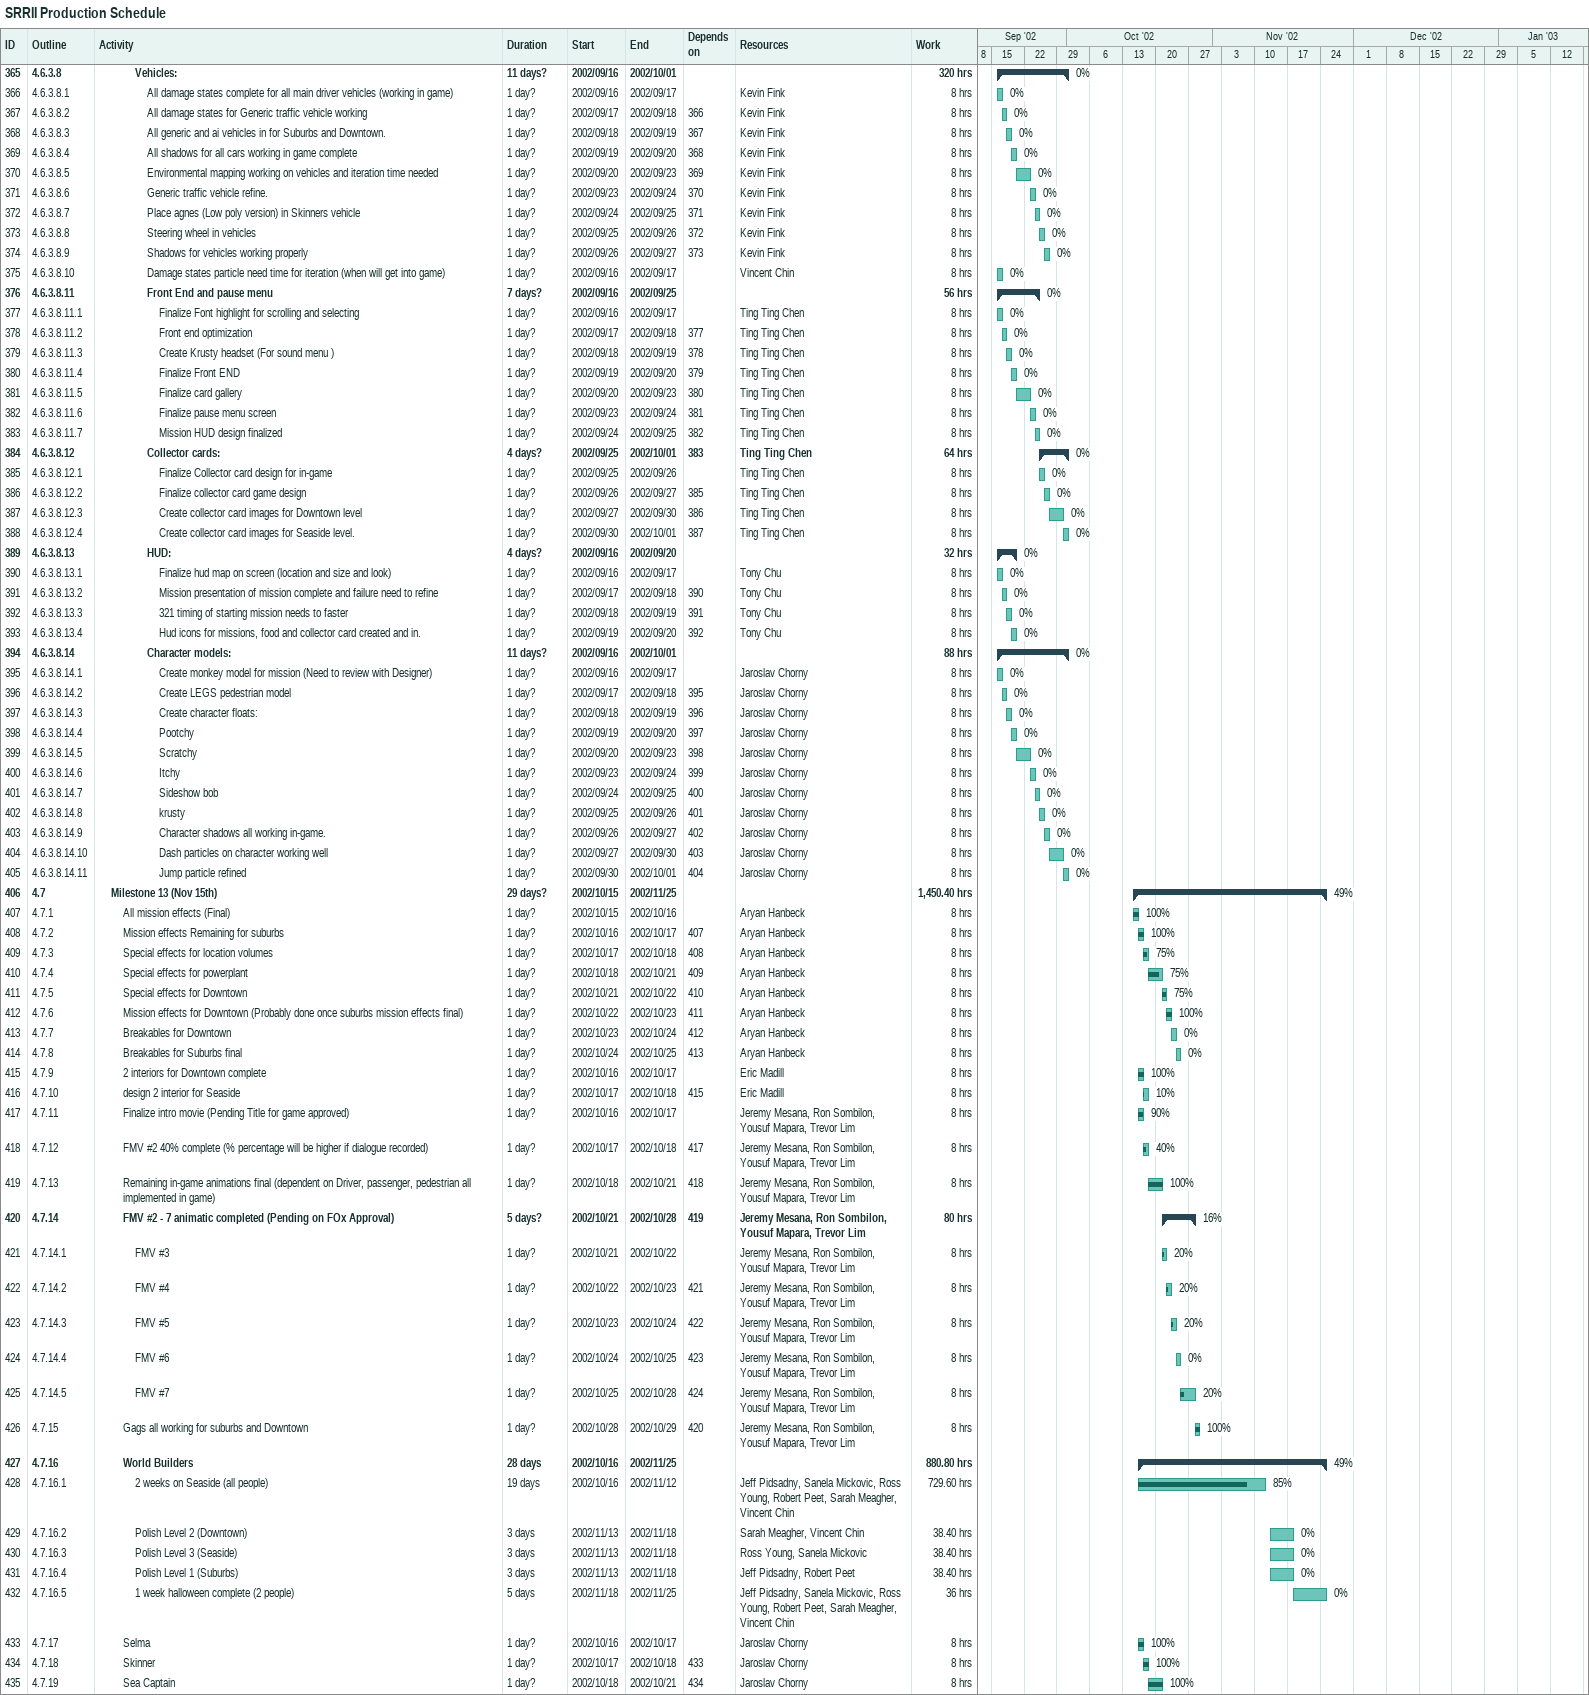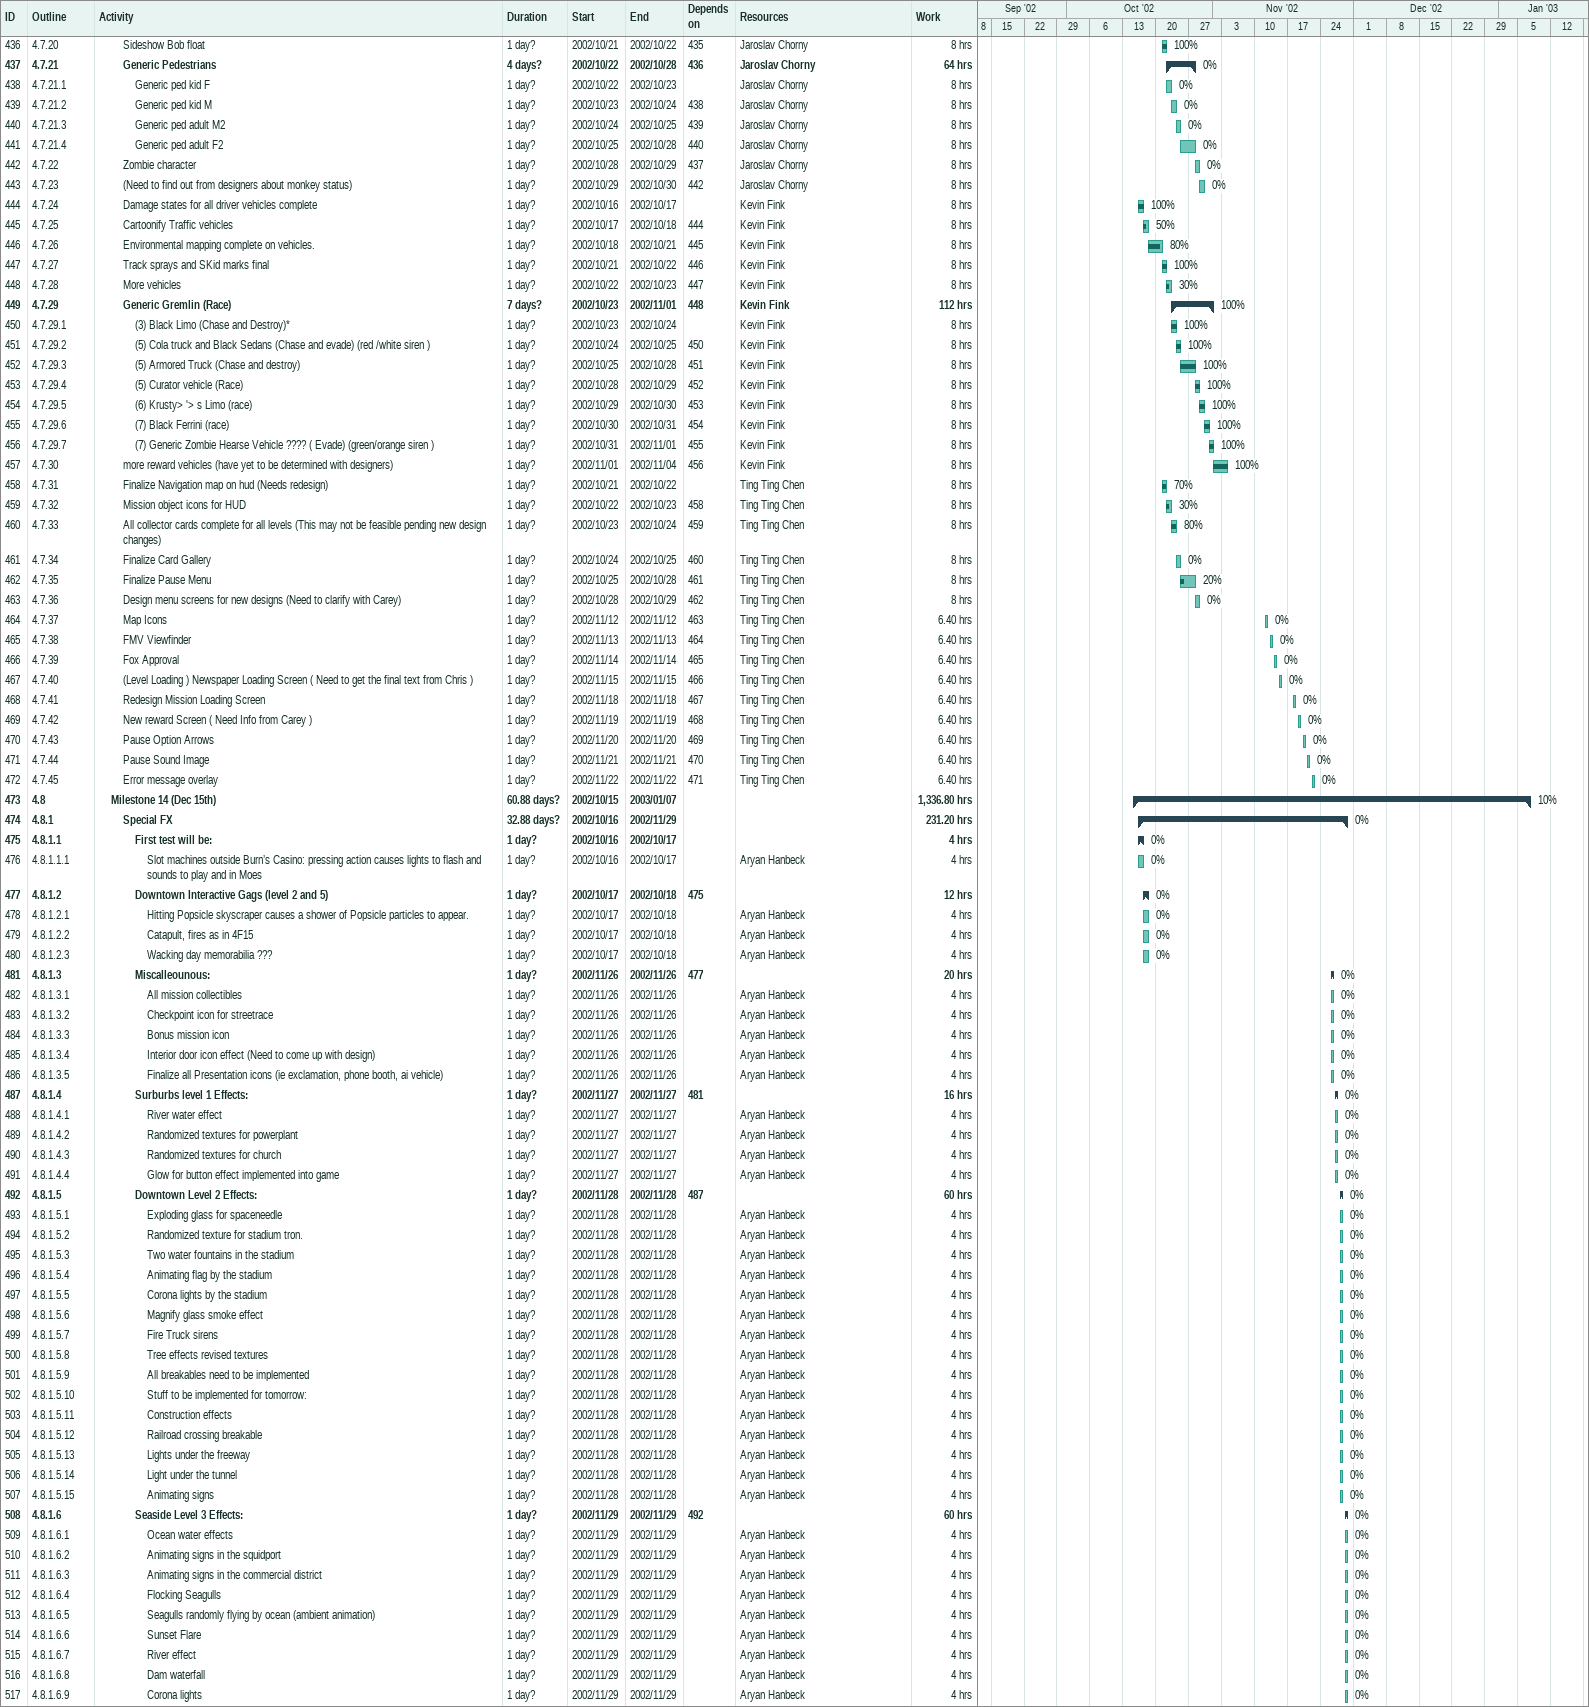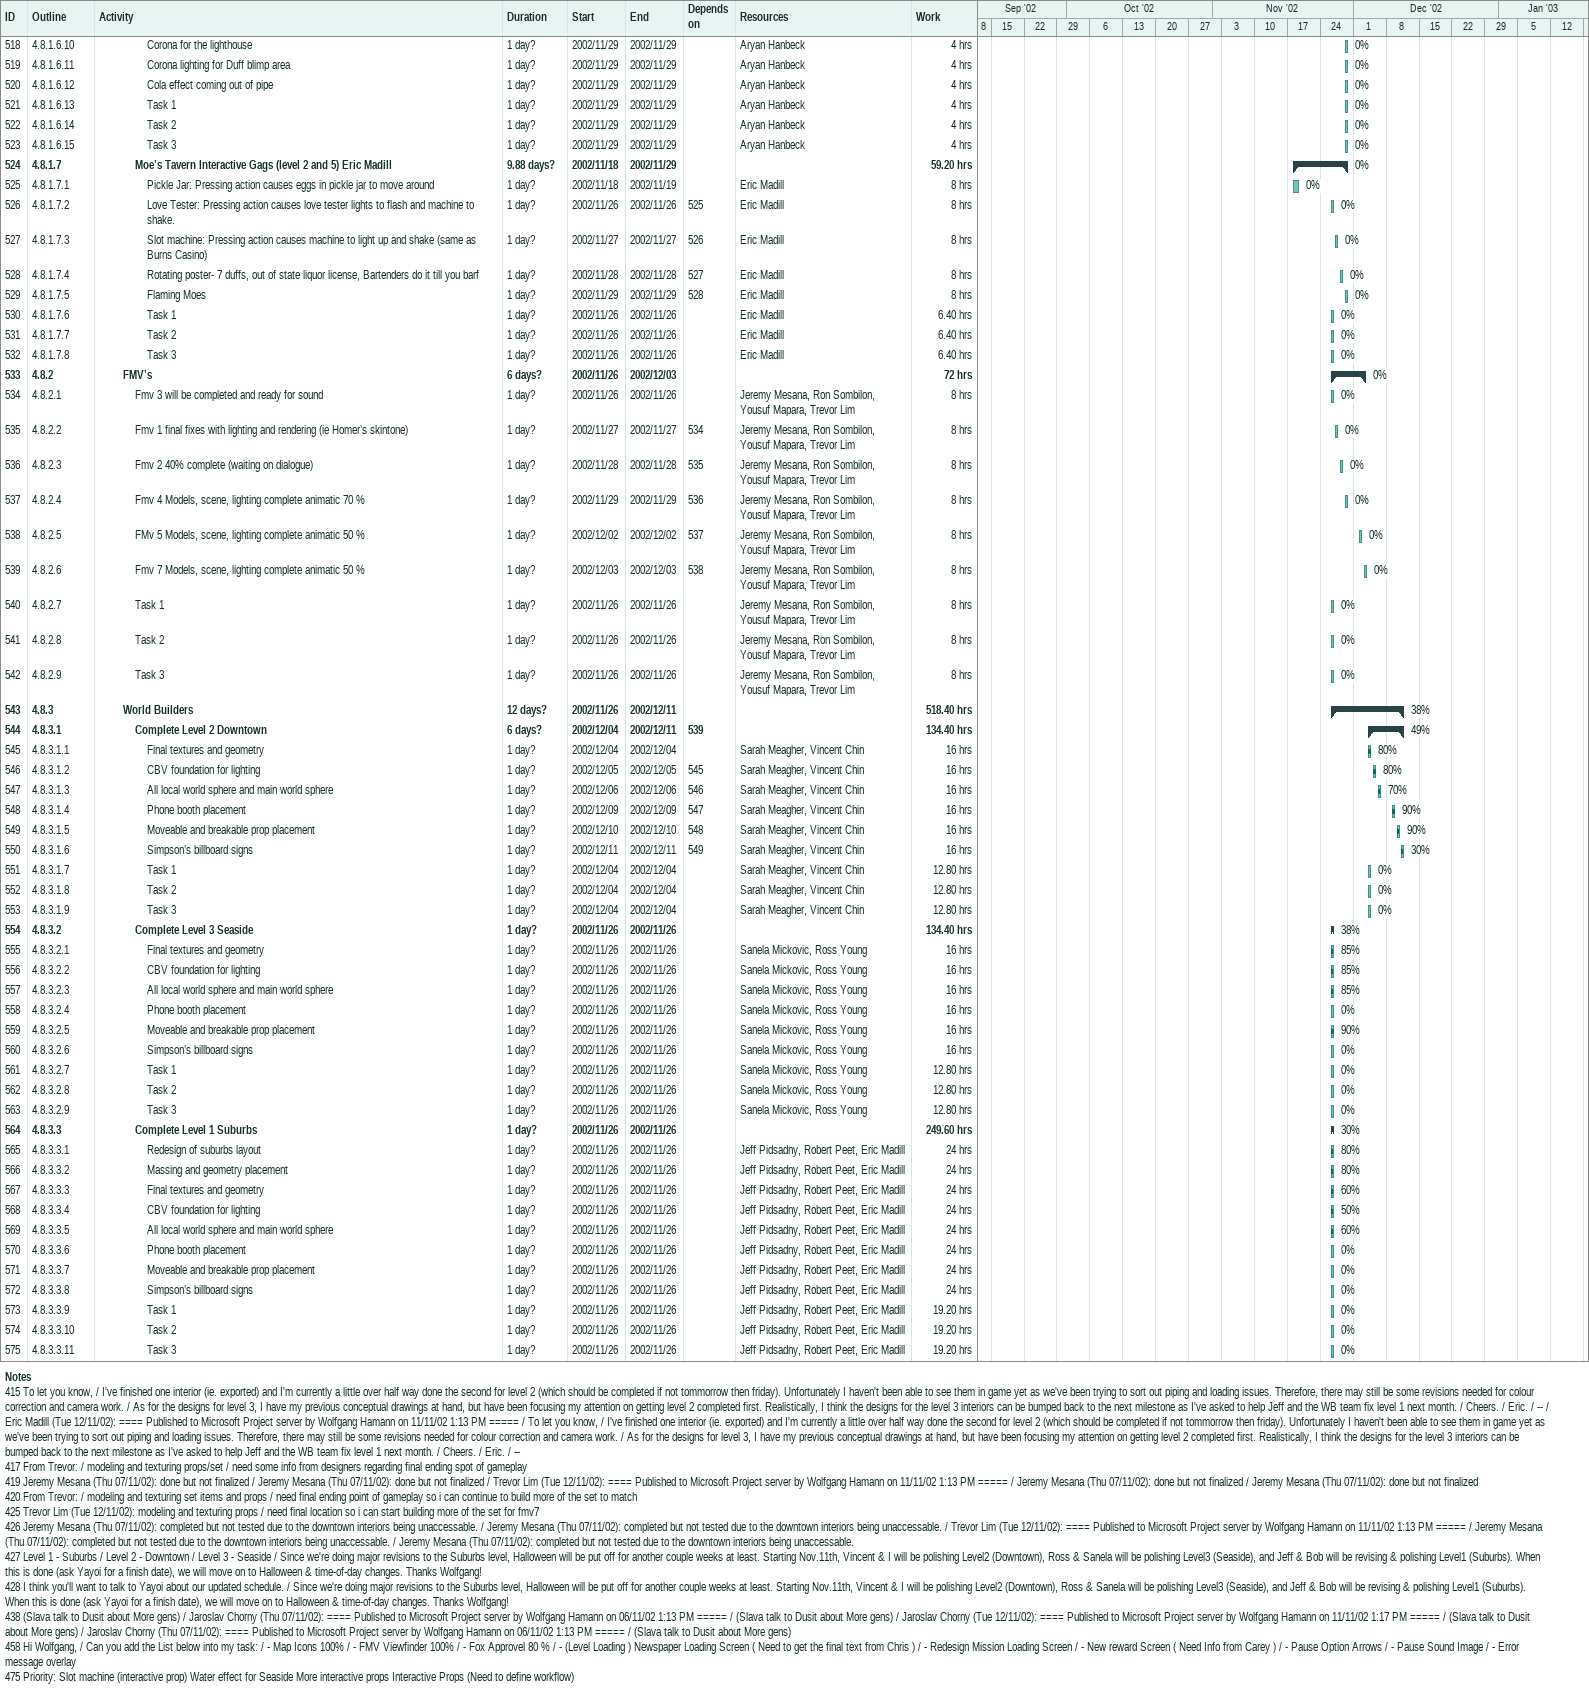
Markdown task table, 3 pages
SRRII Production Schedule

| ID | WBS | Task | Duration | Start | Finish | Predecessors | Resources | % complete | Work (h) |
|---|---|---|---|---|---|---|---|---|---|
| 365 | 4.6.3.8 | **Vehicles:** | 11d? | 2002-09-16 | 2002-10-01 |  |  | 0 | 320 |
| 366 | 4.6.3.8.1 | All damage states complete for all main driver vehicles (working in game) | 1d? | 2002-09-16 | 2002-09-17 |  | Kevin Fink | 0 | 8 |
| 367 | 4.6.3.8.2 | All damage states for Generic traffic vehicle working | 1d? | 2002-09-17 | 2002-09-18 | 366 | Kevin Fink | 0 | 8 |
| 368 | 4.6.3.8.3 | All generic and ai vehicles in for Suburbs and Downtown. | 1d? | 2002-09-18 | 2002-09-19 | 367 | Kevin Fink | 0 | 8 |
| 369 | 4.6.3.8.4 | All shadows for all cars working in game complete | 1d? | 2002-09-19 | 2002-09-20 | 368 | Kevin Fink | 0 | 8 |
| 370 | 4.6.3.8.5 | Environmental mapping working on vehicles and iteration time needed | 1d? | 2002-09-20 | 2002-09-23 | 369 | Kevin Fink | 0 | 8 |
| 371 | 4.6.3.8.6 | Generic traffic vehicle refine. | 1d? | 2002-09-23 | 2002-09-24 | 370 | Kevin Fink | 0 | 8 |
| 372 | 4.6.3.8.7 | Place agnes (Low poly version) in Skinners vehicle | 1d? | 2002-09-24 | 2002-09-25 | 371 | Kevin Fink | 0 | 8 |
| 373 | 4.6.3.8.8 | Steering wheel in vehicles | 1d? | 2002-09-25 | 2002-09-26 | 372 | Kevin Fink | 0 | 8 |
| 374 | 4.6.3.8.9 | Shadows for vehicles working properly | 1d? | 2002-09-26 | 2002-09-27 | 373 | Kevin Fink | 0 | 8 |
| 375 | 4.6.3.8.10 | Damage states particle need time for iteration (when will get into game) | 1d? | 2002-09-16 | 2002-09-17 |  | Vincent Chin | 0 | 8 |
| 376 | 4.6.3.8.11 | **Front End and pause menu** | 7d? | 2002-09-16 | 2002-09-25 |  |  | 0 | 56 |
| 377 | 4.6.3.8.11.1 | Finalize Font highlight for scrolling and selecting | 1d? | 2002-09-16 | 2002-09-17 |  | Ting Ting Chen | 0 | 8 |
| 378 | 4.6.3.8.11.2 | Front end optimization | 1d? | 2002-09-17 | 2002-09-18 | 377 | Ting Ting Chen | 0 | 8 |
| 379 | 4.6.3.8.11.3 | Create Krusty headset (For sound menu ) | 1d? | 2002-09-18 | 2002-09-19 | 378 | Ting Ting Chen | 0 | 8 |
| 380 | 4.6.3.8.11.4 | Finalize Front END | 1d? | 2002-09-19 | 2002-09-20 | 379 | Ting Ting Chen | 0 | 8 |
| 381 | 4.6.3.8.11.5 | Finalize card gallery | 1d? | 2002-09-20 | 2002-09-23 | 380 | Ting Ting Chen | 0 | 8 |
| 382 | 4.6.3.8.11.6 | Finalize pause menu screen | 1d? | 2002-09-23 | 2002-09-24 | 381 | Ting Ting Chen | 0 | 8 |
| 383 | 4.6.3.8.11.7 | Mission HUD design finalized | 1d? | 2002-09-24 | 2002-09-25 | 382 | Ting Ting Chen | 0 | 8 |
| 384 | 4.6.3.8.12 | **Collector cards:** | 4d? | 2002-09-25 | 2002-10-01 | 383 | Ting Ting Chen | 0 | 64 |
| 385 | 4.6.3.8.12.1 | Finalize Collector card design for in-game | 1d? | 2002-09-25 | 2002-09-26 |  | Ting Ting Chen | 0 | 8 |
| 386 | 4.6.3.8.12.2 | Finalize collector card game design | 1d? | 2002-09-26 | 2002-09-27 | 385 | Ting Ting Chen | 0 | 8 |
| 387 | 4.6.3.8.12.3 | Create collector card images for Downtown level | 1d? | 2002-09-27 | 2002-09-30 | 386 | Ting Ting Chen | 0 | 8 |
| 388 | 4.6.3.8.12.4 | Create collector card images for Seaside level. | 1d? | 2002-09-30 | 2002-10-01 | 387 | Ting Ting Chen | 0 | 8 |
| 389 | 4.6.3.8.13 | **HUD:** | 4d? | 2002-09-16 | 2002-09-20 |  |  | 0 | 32 |
| 390 | 4.6.3.8.13.1 | Finalize hud map on screen (location and size and look) | 1d? | 2002-09-16 | 2002-09-17 |  | Tony Chu | 0 | 8 |
| 391 | 4.6.3.8.13.2 | Mission presentation of mission complete and failure need to refine | 1d? | 2002-09-17 | 2002-09-18 | 390 | Tony Chu | 0 | 8 |
| 392 | 4.6.3.8.13.3 | 321 timing of starting mission needs to faster | 1d? | 2002-09-18 | 2002-09-19 | 391 | Tony Chu | 0 | 8 |
| 393 | 4.6.3.8.13.4 | Hud icons for missions, food and collector card created and in. | 1d? | 2002-09-19 | 2002-09-20 | 392 | Tony Chu | 0 | 8 |
| 394 | 4.6.3.8.14 | **Character models:** | 11d? | 2002-09-16 | 2002-10-01 |  |  | 0 | 88 |
| 395 | 4.6.3.8.14.1 | Create monkey model for mission (Need to review with Designer) | 1d? | 2002-09-16 | 2002-09-17 |  | Jaroslav Chorny | 0 | 8 |
| 396 | 4.6.3.8.14.2 | Create LEGS pedestrian model | 1d? | 2002-09-17 | 2002-09-18 | 395 | Jaroslav Chorny | 0 | 8 |
| 397 | 4.6.3.8.14.3 | Create character floats: | 1d? | 2002-09-18 | 2002-09-19 | 396 | Jaroslav Chorny | 0 | 8 |
| 398 | 4.6.3.8.14.4 | Pootchy | 1d? | 2002-09-19 | 2002-09-20 | 397 | Jaroslav Chorny | 0 | 8 |
| 399 | 4.6.3.8.14.5 | Scratchy | 1d? | 2002-09-20 | 2002-09-23 | 398 | Jaroslav Chorny | 0 | 8 |
| 400 | 4.6.3.8.14.6 | Itchy | 1d? | 2002-09-23 | 2002-09-24 | 399 | Jaroslav Chorny | 0 | 8 |
| 401 | 4.6.3.8.14.7 | Sideshow bob | 1d? | 2002-09-24 | 2002-09-25 | 400 | Jaroslav Chorny | 0 | 8 |
| 402 | 4.6.3.8.14.8 | krusty | 1d? | 2002-09-25 | 2002-09-26 | 401 | Jaroslav Chorny | 0 | 8 |
| 403 | 4.6.3.8.14.9 | Character shadows all working in-game. | 1d? | 2002-09-26 | 2002-09-27 | 402 | Jaroslav Chorny | 0 | 8 |
| 404 | 4.6.3.8.14.10 | Dash particles on character working well | 1d? | 2002-09-27 | 2002-09-30 | 403 | Jaroslav Chorny | 0 | 8 |
| 405 | 4.6.3.8.14.11 | Jump particle refined | 1d? | 2002-09-30 | 2002-10-01 | 404 | Jaroslav Chorny | 0 | 8 |
| 406 | 4.7 | **Milestone 13 (Nov 15th)** | 29d? | 2002-10-15 | 2002-11-25 |  |  | 49 | 1450.40 |
| 407 | 4.7.1 | All mission effects (Final) | 1d? | 2002-10-15 | 2002-10-16 |  | Aryan Hanbeck | 100 | 8 |
| 408 | 4.7.2 | Mission effects Remaining for suburbs | 1d? | 2002-10-16 | 2002-10-17 | 407 | Aryan Hanbeck | 100 | 8 |
| 409 | 4.7.3 | Special effects for location volumes | 1d? | 2002-10-17 | 2002-10-18 | 408 | Aryan Hanbeck | 75 | 8 |
| 410 | 4.7.4 | Special effects for powerplant | 1d? | 2002-10-18 | 2002-10-21 | 409 | Aryan Hanbeck | 75 | 8 |
| 411 | 4.7.5 | Special effects for Downtown | 1d? | 2002-10-21 | 2002-10-22 | 410 | Aryan Hanbeck | 75 | 8 |
| 412 | 4.7.6 | Mission effects for Downtown (Probably done once suburbs mission effects final) | 1d? | 2002-10-22 | 2002-10-23 | 411 | Aryan Hanbeck | 100 | 8 |
| 413 | 4.7.7 | Breakables for Downtown | 1d? | 2002-10-23 | 2002-10-24 | 412 | Aryan Hanbeck | 0 | 8 |
| 414 | 4.7.8 | Breakables for Suburbs final | 1d? | 2002-10-24 | 2002-10-25 | 413 | Aryan Hanbeck | 0 | 8 |
| 415 | 4.7.9 | 2 interiors for Downtown complete | 1d? | 2002-10-16 | 2002-10-17 |  | Eric Madill | 100 | 8 |
| 416 | 4.7.10 | design 2 interior for Seaside | 1d? | 2002-10-17 | 2002-10-18 | 415 | Eric Madill | 10 | 8 |
| 417 | 4.7.11 | Finalize intro movie (Pending Title for game approved) | 1d? | 2002-10-16 | 2002-10-17 |  | Jeremy Mesana, Ron Sombilon, Yousuf Mapara, Trevor Lim | 90 | 8 |
| 418 | 4.7.12 | FMV #2 40% complete (% percentage will be higher if dialogue recorded) | 1d? | 2002-10-17 | 2002-10-18 | 417 | Jeremy Mesana, Ron Sombilon, Yousuf Mapara, Trevor Lim | 40 | 8 |
| 419 | 4.7.13 | Remaining in-game animations final (dependent on Driver, passenger, pedestrian all implemented in game) | 1d? | 2002-10-18 | 2002-10-21 | 418 | Jeremy Mesana, Ron Sombilon, Yousuf Mapara, Trevor Lim | 100 | 8 |
| 420 | 4.7.14 | **FMV #2 - 7 animatic completed (Pending on FOx Approval)** | 5d? | 2002-10-21 | 2002-10-28 | 419 | Jeremy Mesana, Ron Sombilon, Yousuf Mapara, Trevor Lim | 16 | 80 |
| 421 | 4.7.14.1 | FMV #3 | 1d? | 2002-10-21 | 2002-10-22 |  | Jeremy Mesana, Ron Sombilon, Yousuf Mapara, Trevor Lim | 20 | 8 |
| 422 | 4.7.14.2 | FMV #4 | 1d? | 2002-10-22 | 2002-10-23 | 421 | Jeremy Mesana, Ron Sombilon, Yousuf Mapara, Trevor Lim | 20 | 8 |
| 423 | 4.7.14.3 | FMV #5 | 1d? | 2002-10-23 | 2002-10-24 | 422 | Jeremy Mesana, Ron Sombilon, Yousuf Mapara, Trevor Lim | 20 | 8 |
| 424 | 4.7.14.4 | FMV #6 | 1d? | 2002-10-24 | 2002-10-25 | 423 | Jeremy Mesana, Ron Sombilon, Yousuf Mapara, Trevor Lim | 0 | 8 |
| 425 | 4.7.14.5 | FMV #7 | 1d? | 2002-10-25 | 2002-10-28 | 424 | Jeremy Mesana, Ron Sombilon, Yousuf Mapara, Trevor Lim | 20 | 8 |
| 426 | 4.7.15 | Gags all working for suburbs and Downtown | 1d? | 2002-10-28 | 2002-10-29 | 420 | Jeremy Mesana, Ron Sombilon, Yousuf Mapara, Trevor Lim | 100 | 8 |
| 427 | 4.7.16 | **World Builders** | 28d | 2002-10-16 | 2002-11-25 |  |  | 49 | 880.80 |
| 428 | 4.7.16.1 | 2 weeks on Seaside (all people) | 19d | 2002-10-16 | 2002-11-12 |  | Jeff Pidsadny, Sanela Mickovic, Ross Young, Robert Peet, Sarah Meagher, Vincent Chin | 85 | 729.60 |
| 429 | 4.7.16.2 | Polish Level 2 (Downtown) | 3d | 2002-11-13 | 2002-11-18 |  | Sarah Meagher, Vincent Chin | 0 | 38.40 |
| 430 | 4.7.16.3 | Polish Level 3 (Seaside) | 3d | 2002-11-13 | 2002-11-18 |  | Ross Young, Sanela Mickovic | 0 | 38.40 |
| 431 | 4.7.16.4 | Polish Level 1 (Suburbs) | 3d | 2002-11-13 | 2002-11-18 |  | Jeff Pidsadny, Robert Peet | 0 | 38.40 |
| 432 | 4.7.16.5 | 1 week halloween complete (2 people) | 5d | 2002-11-18 | 2002-11-25 |  | Jeff Pidsadny, Sanela Mickovic, Ross Young, Robert Peet, Sarah Meagher, Vincent Chin | 0 | 36 |
| 433 | 4.7.17 | Selma | 1d? | 2002-10-16 | 2002-10-17 |  | Jaroslav Chorny | 100 | 8 |
| 434 | 4.7.18 | Skinner | 1d? | 2002-10-17 | 2002-10-18 | 433 | Jaroslav Chorny | 100 | 8 |
| 435 | 4.7.19 | Sea Captain | 1d? | 2002-10-18 | 2002-10-21 | 434 | Jaroslav Chorny | 100 | 8 |
| 436 | 4.7.20 | Sideshow Bob float | 1d? | 2002-10-21 | 2002-10-22 | 435 | Jaroslav Chorny | 100 | 8 |
| 437 | 4.7.21 | **Generic Pedestrians** | 4d? | 2002-10-22 | 2002-10-28 | 436 | Jaroslav Chorny | 0 | 64 |
| 438 | 4.7.21.1 | Generic ped kid F | 1d? | 2002-10-22 | 2002-10-23 |  | Jaroslav Chorny | 0 | 8 |
| 439 | 4.7.21.2 | Generic ped kid M | 1d? | 2002-10-23 | 2002-10-24 | 438 | Jaroslav Chorny | 0 | 8 |
| 440 | 4.7.21.3 | Generic ped adult M2 | 1d? | 2002-10-24 | 2002-10-25 | 439 | Jaroslav Chorny | 0 | 8 |
| 441 | 4.7.21.4 | Generic ped adult F2 | 1d? | 2002-10-25 | 2002-10-28 | 440 | Jaroslav Chorny | 0 | 8 |
| 442 | 4.7.22 | Zombie character | 1d? | 2002-10-28 | 2002-10-29 | 437 | Jaroslav Chorny | 0 | 8 |
| 443 | 4.7.23 | (Need to find out from designers about monkey status) | 1d? | 2002-10-29 | 2002-10-30 | 442 | Jaroslav Chorny | 0 | 8 |
| 444 | 4.7.24 | Damage states for all driver vehicles complete | 1d? | 2002-10-16 | 2002-10-17 |  | Kevin Fink | 100 | 8 |
| 445 | 4.7.25 | Cartoonify Traffic vehicles | 1d? | 2002-10-17 | 2002-10-18 | 444 | Kevin Fink | 50 | 8 |
| 446 | 4.7.26 | Environmental mapping complete on vehicles. | 1d? | 2002-10-18 | 2002-10-21 | 445 | Kevin Fink | 80 | 8 |
| 447 | 4.7.27 | Track sprays and SKid marks final | 1d? | 2002-10-21 | 2002-10-22 | 446 | Kevin Fink | 100 | 8 |
| 448 | 4.7.28 | More vehicles | 1d? | 2002-10-22 | 2002-10-23 | 447 | Kevin Fink | 30 | 8 |
| 449 | 4.7.29 | **Generic Gremlin (Race)** | 7d? | 2002-10-23 | 2002-11-01 | 448 | Kevin Fink | 100 | 112 |
| 450 | 4.7.29.1 | (3) Black Limo (Chase and Destroy)* | 1d? | 2002-10-23 | 2002-10-24 |  | Kevin Fink | 100 | 8 |
| 451 | 4.7.29.2 | (5) Cola truck and Black Sedans (Chase and evade) (red /white siren ) | 1d? | 2002-10-24 | 2002-10-25 | 450 | Kevin Fink | 100 | 8 |
| 452 | 4.7.29.3 | (5) Armored Truck (Chase and destroy) | 1d? | 2002-10-25 | 2002-10-28 | 451 | Kevin Fink | 100 | 8 |
| 453 | 4.7.29.4 | (5) Curator vehicle (Race) | 1d? | 2002-10-28 | 2002-10-29 | 452 | Kevin Fink | 100 | 8 |
| 454 | 4.7.29.5 | (6) Krusty> '> s Limo (race) | 1d? | 2002-10-29 | 2002-10-30 | 453 | Kevin Fink | 100 | 8 |
| 455 | 4.7.29.6 | (7) Black Ferrini (race) | 1d? | 2002-10-30 | 2002-10-31 | 454 | Kevin Fink | 100 | 8 |
| 456 | 4.7.29.7 | (7) Generic Zombie Hearse Vehicle ???? ( Evade) (green/orange siren ) | 1d? | 2002-10-31 | 2002-11-01 | 455 | Kevin Fink | 100 | 8 |
| 457 | 4.7.30 | more reward vehicles (have yet to be determined with designers) | 1d? | 2002-11-01 | 2002-11-04 | 456 | Kevin Fink | 100 | 8 |
| 458 | 4.7.31 | Finalize Navigation map on hud (Needs redesign) | 1d? | 2002-10-21 | 2002-10-22 |  | Ting Ting Chen | 70 | 8 |
| 459 | 4.7.32 | Mission object icons for HUD | 1d? | 2002-10-22 | 2002-10-23 | 458 | Ting Ting Chen | 30 | 8 |
| 460 | 4.7.33 | All collector cards complete for all levels (This may not be feasible pending new design changes) | 1d? | 2002-10-23 | 2002-10-24 | 459 | Ting Ting Chen | 80 | 8 |
| 461 | 4.7.34 | Finalize Card Gallery | 1d? | 2002-10-24 | 2002-10-25 | 460 | Ting Ting Chen | 0 | 8 |
| 462 | 4.7.35 | Finalize Pause Menu | 1d? | 2002-10-25 | 2002-10-28 | 461 | Ting Ting Chen | 20 | 8 |
| 463 | 4.7.36 | Design menu screens for new designs (Need to clarify with Carey) | 1d? | 2002-10-28 | 2002-10-29 | 462 | Ting Ting Chen | 0 | 8 |
| 464 | 4.7.37 | Map Icons | 1d? | 2002-11-12 | 2002-11-12 | 463 | Ting Ting Chen | 0 | 6.40 |
| 465 | 4.7.38 | FMV Viewfinder | 1d? | 2002-11-13 | 2002-11-13 | 464 | Ting Ting Chen | 0 | 6.40 |
| 466 | 4.7.39 | Fox Approval | 1d? | 2002-11-14 | 2002-11-14 | 465 | Ting Ting Chen | 0 | 6.40 |
| 467 | 4.7.40 | (Level Loading ) Newspaper Loading Screen ( Need to get the final text from Chris ) | 1d? | 2002-11-15 | 2002-11-15 | 466 | Ting Ting Chen | 0 | 6.40 |
| 468 | 4.7.41 | Redesign Mission Loading Screen | 1d? | 2002-11-18 | 2002-11-18 | 467 | Ting Ting Chen | 0 | 6.40 |
| 469 | 4.7.42 | New reward Screen ( Need Info from Carey ) | 1d? | 2002-11-19 | 2002-11-19 | 468 | Ting Ting Chen | 0 | 6.40 |
| 470 | 4.7.43 | Pause Option Arrows | 1d? | 2002-11-20 | 2002-11-20 | 469 | Ting Ting Chen | 0 | 6.40 |
| 471 | 4.7.44 | Pause Sound Image | 1d? | 2002-11-21 | 2002-11-21 | 470 | Ting Ting Chen | 0 | 6.40 |
| 472 | 4.7.45 | Error message overlay | 1d? | 2002-11-22 | 2002-11-22 | 471 | Ting Ting Chen | 0 | 6.40 |
| 473 | 4.8 | **Milestone 14 (Dec 15th)** | 60.88d? | 2002-10-15 | 2003-01-07 |  |  | 10 | 1336.80 |
| 474 | 4.8.1 | **Special FX** | 32.88d? | 2002-10-16 | 2002-11-29 |  |  | 0 | 231.20 |
| 475 | 4.8.1.1 | **First test will be:** | 1d? | 2002-10-16 | 2002-10-17 |  |  | 0 | 4 |
| 476 | 4.8.1.1.1 | Slot machines outside Burn’s Casino: pressing action causes lights to flash and sounds to play and in Moes | 1d? | 2002-10-16 | 2002-10-17 |  | Aryan Hanbeck | 0 | 4 |
| 477 | 4.8.1.2 | **Downtown Interactive Gags (level 2 and 5)** | 1d? | 2002-10-17 | 2002-10-18 | 475 |  | 0 | 12 |
| 478 | 4.8.1.2.1 | Hitting Popsicle skyscraper causes a shower of Popsicle particles to appear. | 1d? | 2002-10-17 | 2002-10-18 |  | Aryan Hanbeck | 0 | 4 |
| 479 | 4.8.1.2.2 | Catapult, fires as in 4F15 | 1d? | 2002-10-17 | 2002-10-18 |  | Aryan Hanbeck | 0 | 4 |
| 480 | 4.8.1.2.3 | Wacking day memorabilia ??? | 1d? | 2002-10-17 | 2002-10-18 |  | Aryan Hanbeck | 0 | 4 |
| 481 | 4.8.1.3 | **Miscalleounous:** | 1d? | 2002-11-26 | 2002-11-26 | 477 |  | 0 | 20 |
| 482 | 4.8.1.3.1 | All mission collectibles | 1d? | 2002-11-26 | 2002-11-26 |  | Aryan Hanbeck | 0 | 4 |
| 483 | 4.8.1.3.2 | Checkpoint icon for streetrace | 1d? | 2002-11-26 | 2002-11-26 |  | Aryan Hanbeck | 0 | 4 |
| 484 | 4.8.1.3.3 | Bonus mission icon | 1d? | 2002-11-26 | 2002-11-26 |  | Aryan Hanbeck | 0 | 4 |
| 485 | 4.8.1.3.4 | Interior door icon effect (Need to come up with design) | 1d? | 2002-11-26 | 2002-11-26 |  | Aryan Hanbeck | 0 | 4 |
| 486 | 4.8.1.3.5 | Finalize all Presentation icons (ie exclamation, phone booth, ai vehicle) | 1d? | 2002-11-26 | 2002-11-26 |  | Aryan Hanbeck | 0 | 4 |
| 487 | 4.8.1.4 | **Surburbs level 1 Effects:** | 1d? | 2002-11-27 | 2002-11-27 | 481 |  | 0 | 16 |
| 488 | 4.8.1.4.1 | River water effect | 1d? | 2002-11-27 | 2002-11-27 |  | Aryan Hanbeck | 0 | 4 |
| 489 | 4.8.1.4.2 | Randomized textures for powerplant | 1d? | 2002-11-27 | 2002-11-27 |  | Aryan Hanbeck | 0 | 4 |
| 490 | 4.8.1.4.3 | Randomized textures for church | 1d? | 2002-11-27 | 2002-11-27 |  | Aryan Hanbeck | 0 | 4 |
| 491 | 4.8.1.4.4 | Glow for button effect implemented into game | 1d? | 2002-11-27 | 2002-11-27 |  | Aryan Hanbeck | 0 | 4 |
| 492 | 4.8.1.5 | **Downtown Level 2 Effects:** | 1d? | 2002-11-28 | 2002-11-28 | 487 |  | 0 | 60 |
| 493 | 4.8.1.5.1 | Exploding glass for spaceneedle | 1d? | 2002-11-28 | 2002-11-28 |  | Aryan Hanbeck | 0 | 4 |
| 494 | 4.8.1.5.2 | Randomized texture for stadium tron. | 1d? | 2002-11-28 | 2002-11-28 |  | Aryan Hanbeck | 0 | 4 |
| 495 | 4.8.1.5.3 | Two water fountains in the stadium | 1d? | 2002-11-28 | 2002-11-28 |  | Aryan Hanbeck | 0 | 4 |
| 496 | 4.8.1.5.4 | Animating flag by the stadium | 1d? | 2002-11-28 | 2002-11-28 |  | Aryan Hanbeck | 0 | 4 |
| 497 | 4.8.1.5.5 | Corona lights by the stadium | 1d? | 2002-11-28 | 2002-11-28 |  | Aryan Hanbeck | 0 | 4 |
| 498 | 4.8.1.5.6 | Magnify glass smoke effect | 1d? | 2002-11-28 | 2002-11-28 |  | Aryan Hanbeck | 0 | 4 |
| 499 | 4.8.1.5.7 | Fire Truck sirens | 1d? | 2002-11-28 | 2002-11-28 |  | Aryan Hanbeck | 0 | 4 |
| 500 | 4.8.1.5.8 | Tree effects revised textures | 1d? | 2002-11-28 | 2002-11-28 |  | Aryan Hanbeck | 0 | 4 |
| 501 | 4.8.1.5.9 | All breakables need to be implemented | 1d? | 2002-11-28 | 2002-11-28 |  | Aryan Hanbeck | 0 | 4 |
| 502 | 4.8.1.5.10 | Stuff to be implemented for tomorrow: | 1d? | 2002-11-28 | 2002-11-28 |  | Aryan Hanbeck | 0 | 4 |
| 503 | 4.8.1.5.11 | Construction effects | 1d? | 2002-11-28 | 2002-11-28 |  | Aryan Hanbeck | 0 | 4 |
| 504 | 4.8.1.5.12 | Railroad crossing breakable | 1d? | 2002-11-28 | 2002-11-28 |  | Aryan Hanbeck | 0 | 4 |
| 505 | 4.8.1.5.13 | Lights under the freeway | 1d? | 2002-11-28 | 2002-11-28 |  | Aryan Hanbeck | 0 | 4 |
| 506 | 4.8.1.5.14 | Light under the tunnel | 1d? | 2002-11-28 | 2002-11-28 |  | Aryan Hanbeck | 0 | 4 |
| 507 | 4.8.1.5.15 | Animating signs | 1d? | 2002-11-28 | 2002-11-28 |  | Aryan Hanbeck | 0 | 4 |
| 508 | 4.8.1.6 | **Seaside Level 3 Effects:** | 1d? | 2002-11-29 | 2002-11-29 | 492 |  | 0 | 60 |
| 509 | 4.8.1.6.1 | Ocean water effects | 1d? | 2002-11-29 | 2002-11-29 |  | Aryan Hanbeck | 0 | 4 |
| 510 | 4.8.1.6.2 | Animating signs in the squidport | 1d? | 2002-11-29 | 2002-11-29 |  | Aryan Hanbeck | 0 | 4 |
| 511 | 4.8.1.6.3 | Animating signs in the commercial district | 1d? | 2002-11-29 | 2002-11-29 |  | Aryan Hanbeck | 0 | 4 |
| 512 | 4.8.1.6.4 | Flocking Seagulls | 1d? | 2002-11-29 | 2002-11-29 |  | Aryan Hanbeck | 0 | 4 |
| 513 | 4.8.1.6.5 | Seagulls randomly flying by ocean (ambient animation) | 1d? | 2002-11-29 | 2002-11-29 |  | Aryan Hanbeck | 0 | 4 |
| 514 | 4.8.1.6.6 | Sunset Flare | 1d? | 2002-11-29 | 2002-11-29 |  | Aryan Hanbeck | 0 | 4 |
| 515 | 4.8.1.6.7 | River effect | 1d? | 2002-11-29 | 2002-11-29 |  | Aryan Hanbeck | 0 | 4 |
| 516 | 4.8.1.6.8 | Dam waterfall | 1d? | 2002-11-29 | 2002-11-29 |  | Aryan Hanbeck | 0 | 4 |
| 517 | 4.8.1.6.9 | Corona lights | 1d? | 2002-11-29 | 2002-11-29 |  | Aryan Hanbeck | 0 | 4 |
| 518 | 4.8.1.6.10 | Corona for the lighthouse | 1d? | 2002-11-29 | 2002-11-29 |  | Aryan Hanbeck | 0 | 4 |
| 519 | 4.8.1.6.11 | Corona lighting for Duff blimp area | 1d? | 2002-11-29 | 2002-11-29 |  | Aryan Hanbeck | 0 | 4 |
| 520 | 4.8.1.6.12 | Cola effect coming out of pipe | 1d? | 2002-11-29 | 2002-11-29 |  | Aryan Hanbeck | 0 | 4 |
| 521 | 4.8.1.6.13 | Task 1 | 1d? | 2002-11-29 | 2002-11-29 |  | Aryan Hanbeck | 0 | 4 |
| 522 | 4.8.1.6.14 | Task 2 | 1d? | 2002-11-29 | 2002-11-29 |  | Aryan Hanbeck | 0 | 4 |
| 523 | 4.8.1.6.15 | Task 3 | 1d? | 2002-11-29 | 2002-11-29 |  | Aryan Hanbeck | 0 | 4 |
| 524 | 4.8.1.7 | **Moe’s Tavern Interactive Gags (level 2 and 5) Eric Madill** | 9.88d? | 2002-11-18 | 2002-11-29 |  |  | 0 | 59.20 |
| 525 | 4.8.1.7.1 | Pickle Jar: Pressing action causes eggs in pickle jar to move around | 1d? | 2002-11-18 | 2002-11-19 |  | Eric Madill | 0 | 8 |
| 526 | 4.8.1.7.2 | Love Tester: Pressing action causes love tester lights to flash and machine to shake. | 1d? | 2002-11-26 | 2002-11-26 | 525 | Eric Madill | 0 | 8 |
| 527 | 4.8.1.7.3 | Slot machine: Pressing action causes machine to light up and shake (same as Burns Casino) | 1d? | 2002-11-27 | 2002-11-27 | 526 | Eric Madill | 0 | 8 |
| 528 | 4.8.1.7.4 | Rotating poster- 7 duffs, out of state liquor license, Bartenders do it till you barf | 1d? | 2002-11-28 | 2002-11-28 | 527 | Eric Madill | 0 | 8 |
| 529 | 4.8.1.7.5 | Flaming Moes | 1d? | 2002-11-29 | 2002-11-29 | 528 | Eric Madill | 0 | 8 |
| 530 | 4.8.1.7.6 | Task 1 | 1d? | 2002-11-26 | 2002-11-26 |  | Eric Madill | 0 | 6.40 |
| 531 | 4.8.1.7.7 | Task 2 | 1d? | 2002-11-26 | 2002-11-26 |  | Eric Madill | 0 | 6.40 |
| 532 | 4.8.1.7.8 | Task 3 | 1d? | 2002-11-26 | 2002-11-26 |  | Eric Madill | 0 | 6.40 |
| 533 | 4.8.2 | **FMV’s** | 6d? | 2002-11-26 | 2002-12-03 |  |  | 0 | 72 |
| 534 | 4.8.2.1 | Fmv 3 will be completed and ready for sound | 1d? | 2002-11-26 | 2002-11-26 |  | Jeremy Mesana, Ron Sombilon, Yousuf Mapara, Trevor Lim | 0 | 8 |
| 535 | 4.8.2.2 | Fmv 1 final fixes with lighting and rendering (ie Homer’s skintone) | 1d? | 2002-11-27 | 2002-11-27 | 534 | Jeremy Mesana, Ron Sombilon, Yousuf Mapara, Trevor Lim | 0 | 8 |
| 536 | 4.8.2.3 | Fmv 2 40% complete (waiting on dialogue) | 1d? | 2002-11-28 | 2002-11-28 | 535 | Jeremy Mesana, Ron Sombilon, Yousuf Mapara, Trevor Lim | 0 | 8 |
| 537 | 4.8.2.4 | Fmv 4 Models, scene, lighting complete animatic 70 % | 1d? | 2002-11-29 | 2002-11-29 | 536 | Jeremy Mesana, Ron Sombilon, Yousuf Mapara, Trevor Lim | 0 | 8 |
| 538 | 4.8.2.5 | FMv 5 Models, scene, lighting complete animatic 50 % | 1d? | 2002-12-02 | 2002-12-02 | 537 | Jeremy Mesana, Ron Sombilon, Yousuf Mapara, Trevor Lim | 0 | 8 |
| 539 | 4.8.2.6 | Fmv 7 Models, scene, lighting complete animatic 50 % | 1d? | 2002-12-03 | 2002-12-03 | 538 | Jeremy Mesana, Ron Sombilon, Yousuf Mapara, Trevor Lim | 0 | 8 |
| 540 | 4.8.2.7 | Task 1 | 1d? | 2002-11-26 | 2002-11-26 |  | Jeremy Mesana, Ron Sombilon, Yousuf Mapara, Trevor Lim | 0 | 8 |
| 541 | 4.8.2.8 | Task 2 | 1d? | 2002-11-26 | 2002-11-26 |  | Jeremy Mesana, Ron Sombilon, Yousuf Mapara, Trevor Lim | 0 | 8 |
| 542 | 4.8.2.9 | Task 3 | 1d? | 2002-11-26 | 2002-11-26 |  | Jeremy Mesana, Ron Sombilon, Yousuf Mapara, Trevor Lim | 0 | 8 |
| 543 | 4.8.3 | **World Builders** | 12d? | 2002-11-26 | 2002-12-11 |  |  | 38 | 518.40 |
| 544 | 4.8.3.1 | **Complete Level 2 Downtown** | 6d? | 2002-12-04 | 2002-12-11 | 539 |  | 49 | 134.40 |
| 545 | 4.8.3.1.1 | Final textures and geometry | 1d? | 2002-12-04 | 2002-12-04 |  | Sarah Meagher, Vincent Chin | 80 | 16 |
| 546 | 4.8.3.1.2 | CBV foundation for lighting | 1d? | 2002-12-05 | 2002-12-05 | 545 | Sarah Meagher, Vincent Chin | 80 | 16 |
| 547 | 4.8.3.1.3 | All local world sphere and main world sphere | 1d? | 2002-12-06 | 2002-12-06 | 546 | Sarah Meagher, Vincent Chin | 70 | 16 |
| 548 | 4.8.3.1.4 | Phone booth placement | 1d? | 2002-12-09 | 2002-12-09 | 547 | Sarah Meagher, Vincent Chin | 90 | 16 |
| 549 | 4.8.3.1.5 | Moveable and breakable prop placement | 1d? | 2002-12-10 | 2002-12-10 | 548 | Sarah Meagher, Vincent Chin | 90 | 16 |
| 550 | 4.8.3.1.6 | Simpson’s billboard signs | 1d? | 2002-12-11 | 2002-12-11 | 549 | Sarah Meagher, Vincent Chin | 30 | 16 |
| 551 | 4.8.3.1.7 | Task 1 | 1d? | 2002-12-04 | 2002-12-04 |  | Sarah Meagher, Vincent Chin | 0 | 12.80 |
| 552 | 4.8.3.1.8 | Task 2 | 1d? | 2002-12-04 | 2002-12-04 |  | Sarah Meagher, Vincent Chin | 0 | 12.80 |
| 553 | 4.8.3.1.9 | Task 3 | 1d? | 2002-12-04 | 2002-12-04 |  | Sarah Meagher, Vincent Chin | 0 | 12.80 |
| 554 | 4.8.3.2 | **Complete Level 3 Seaside** | 1d? | 2002-11-26 | 2002-11-26 |  |  | 38 | 134.40 |
| 555 | 4.8.3.2.1 | Final textures and geometry | 1d? | 2002-11-26 | 2002-11-26 |  | Sanela Mickovic, Ross Young | 85 | 16 |
| 556 | 4.8.3.2.2 | CBV foundation for lighting | 1d? | 2002-11-26 | 2002-11-26 |  | Sanela Mickovic, Ross Young | 85 | 16 |
| 557 | 4.8.3.2.3 | All local world sphere and main world sphere | 1d? | 2002-11-26 | 2002-11-26 |  | Sanela Mickovic, Ross Young | 85 | 16 |
| 558 | 4.8.3.2.4 | Phone booth placement | 1d? | 2002-11-26 | 2002-11-26 |  | Sanela Mickovic, Ross Young | 0 | 16 |
| 559 | 4.8.3.2.5 | Moveable and breakable prop placement | 1d? | 2002-11-26 | 2002-11-26 |  | Sanela Mickovic, Ross Young | 90 | 16 |
| 560 | 4.8.3.2.6 | Simpson’s billboard signs | 1d? | 2002-11-26 | 2002-11-26 |  | Sanela Mickovic, Ross Young | 0 | 16 |
| 561 | 4.8.3.2.7 | Task 1 | 1d? | 2002-11-26 | 2002-11-26 |  | Sanela Mickovic, Ross Young | 0 | 12.80 |
| 562 | 4.8.3.2.8 | Task 2 | 1d? | 2002-11-26 | 2002-11-26 |  | Sanela Mickovic, Ross Young | 0 | 12.80 |
| 563 | 4.8.3.2.9 | Task 3 | 1d? | 2002-11-26 | 2002-11-26 |  | Sanela Mickovic, Ross Young | 0 | 12.80 |
| 564 | 4.8.3.3 | **Complete Level 1 Suburbs** | 1d? | 2002-11-26 | 2002-11-26 |  |  | 30 | 249.60 |
| 565 | 4.8.3.3.1 | Redesign of suburbs layout | 1d? | 2002-11-26 | 2002-11-26 |  | Jeff Pidsadny, Robert Peet, Eric Madill | 80 | 24 |
| 566 | 4.8.3.3.2 | Massing and geometry placement | 1d? | 2002-11-26 | 2002-11-26 |  | Jeff Pidsadny, Robert Peet, Eric Madill | 80 | 24 |
| 567 | 4.8.3.3.3 | Final textures and geometry | 1d? | 2002-11-26 | 2002-11-26 |  | Jeff Pidsadny, Robert Peet, Eric Madill | 60 | 24 |
| 568 | 4.8.3.3.4 | CBV foundation for lighting | 1d? | 2002-11-26 | 2002-11-26 |  | Jeff Pidsadny, Robert Peet, Eric Madill | 50 | 24 |
| 569 | 4.8.3.3.5 | All local world sphere and main world sphere | 1d? | 2002-11-26 | 2002-11-26 |  | Jeff Pidsadny, Robert Peet, Eric Madill | 60 | 24 |
| 570 | 4.8.3.3.6 | Phone booth placement | 1d? | 2002-11-26 | 2002-11-26 |  | Jeff Pidsadny, Robert Peet, Eric Madill | 0 | 24 |
| 571 | 4.8.3.3.7 | Moveable and breakable prop placement | 1d? | 2002-11-26 | 2002-11-26 |  | Jeff Pidsadny, Robert Peet, Eric Madill | 0 | 24 |
| 572 | 4.8.3.3.8 | Simpson’s billboard signs | 1d? | 2002-11-26 | 2002-11-26 |  | Jeff Pidsadny, Robert Peet, Eric Madill | 0 | 24 |
| 573 | 4.8.3.3.9 | Task 1 | 1d? | 2002-11-26 | 2002-11-26 |  | Jeff Pidsadny, Robert Peet, Eric Madill | 0 | 19.20 |
| 574 | 4.8.3.3.10 | Task 2 | 1d? | 2002-11-26 | 2002-11-26 |  | Jeff Pidsadny, Robert Peet, Eric Madill | 0 | 19.20 |
| 575 | 4.8.3.3.11 | Task 3 | 1d? | 2002-11-26 | 2002-11-26 |  | Jeff Pidsadny, Robert Peet, Eric Madill | 0 | 19.20 |

Notes
- 415: To let you know, / I've finished one interior (ie. exported) and I'm currently a little over half way done the second for level 2 (which should be completed if not tommorrow then friday). Unfortunately I haven't been able to see them in game yet as we've been trying to sort out piping and loading issues. Therefore, there may still be some revisions needed for colour correction and camera work. / As for the designs for level 3, I have my previous conceptual drawings at hand, but have been focusing my attention on getting level 2 completed first. Realistically, I think the designs for the level 3 interiors can be bumped back to the next milestone as I've asked to help Jeff and the WB team fix level 1 next month. / Cheers. / Eric. / -- / Eric Madill (Tue 12/11/02): ==== Published to Microsoft Project server by Wolfgang Hamann on 11/11/02 1:13 PM ===== / To let you know, / I've finished one interior (ie. exported) and I'm currently a little over half way done the second for level 2 (which should be completed if not tommorrow then friday). Unfortunately I haven't been able to see them in game yet as we've been trying to sort out piping and loading issues. Therefore, there may still be some revisions needed for colour correction and camera work. / As for the designs for level 3, I have my previous conceptual drawings at hand, but have been focusing my attention on getting level 2 completed first. Realistically, I think the designs for the level 3 interiors can be bumped back to the next milestone as I've asked to help Jeff and the WB team fix level 1 next month. / Cheers. / Eric. / --
- 417: From Trevor: / modeling and texturing props/set / need some info from designers regarding final ending spot of gameplay
- 419: Jeremy Mesana (Thu 07/11/02): done but not finalized / Jeremy Mesana (Thu 07/11/02): done but not finalized / Trevor Lim (Tue 12/11/02): ==== Published to Microsoft Project server by Wolfgang Hamann on 11/11/02 1:13 PM ===== / Jeremy Mesana (Thu 07/11/02): done but not finalized / Jeremy Mesana (Thu 07/11/02): done but not finalized
- 420: From Trevor: / modeling and texturing set items and props / need final ending point of gameplay so i can continue to build more of the set to match
- 425: Trevor Lim (Tue 12/11/02): modeling and texturing props / need final location so i can start building more of the set for fmv7
- 426: Jeremy Mesana (Thu 07/11/02): completed but not tested due to the downtown interiors being unaccessable. / Jeremy Mesana (Thu 07/11/02): completed but not tested due to the downtown interiors being unaccessable. / Trevor Lim (Tue 12/11/02): ==== Published to Microsoft Project server by Wolfgang Hamann on 11/11/02 1:13 PM ===== / Jeremy Mesana (Thu 07/11/02): completed but not tested due to the downtown interiors being unaccessable. / Jeremy Mesana (Thu 07/11/02): completed but not tested due to the downtown interiors being unaccessable.
- 427: Level 1 - Suburbs / Level 2 - Downtown / Level 3 - Seaside / Since we're doing major revisions to the Suburbs level, Halloween will be put off for another couple weeks at least. Starting Nov.11th, Vincent & I will be polishing Level2 (Downtown), Ross & Sanela will be polishing Level3 (Seaside), and Jeff & Bob will be revising & polishing Level1 (Suburbs). When this is done (ask Yayoi for a finish date), we will move on to Halloween & time-of-day changes. Thanks Wolfgang!
- 428: I think you'll want to talk to Yayoi about our updated schedule. / Since we're doing major revisions to the Suburbs level, Halloween will be put off for another couple weeks at least. Starting Nov.11th, Vincent & I will be polishing Level2 (Downtown), Ross & Sanela will be polishing Level3 (Seaside), and Jeff & Bob will be revising & polishing Level1 (Suburbs). When this is done (ask Yayoi for a finish date), we will move on to Halloween & time-of-day changes. Thanks Wolfgang!
- 438: (Slava talk to Dusit about More gens) / Jaroslav Chorny (Thu 07/11/02): ==== Published to Microsoft Project server by Wolfgang Hamann on 06/11/02 1:13 PM ===== / (Slava talk to Dusit about More gens) / Jaroslav Chorny (Tue 12/11/02): ==== Published to Microsoft Project server by Wolfgang Hamann on 11/11/02 1:17 PM ===== / (Slava talk to Dusit about More gens) / Jaroslav Chorny (Thu 07/11/02): ==== Published to Microsoft Project server by Wolfgang Hamann on 06/11/02 1:13 PM ===== / (Slava talk to Dusit about More gens)
- 458: Hi Wolfgang, / Can you add the List below into my task: / - Map Icons 100% / - FMV Viewfinder 100% / - Fox Approvel 80 % / - (Level Loading ) Newspaper Loading Screen ( Need to get the final text from Chris ) / - Redesign Mission Loading Screen / - New reward Screen ( Need Info from Carey ) / - Pause Option Arrows / - Pause Sound Image / - Error message overlay
- 475: Priority: Slot machine (interactive prop) Water effect for Seaside More interactive props Interactive Props (Need to define workflow)
